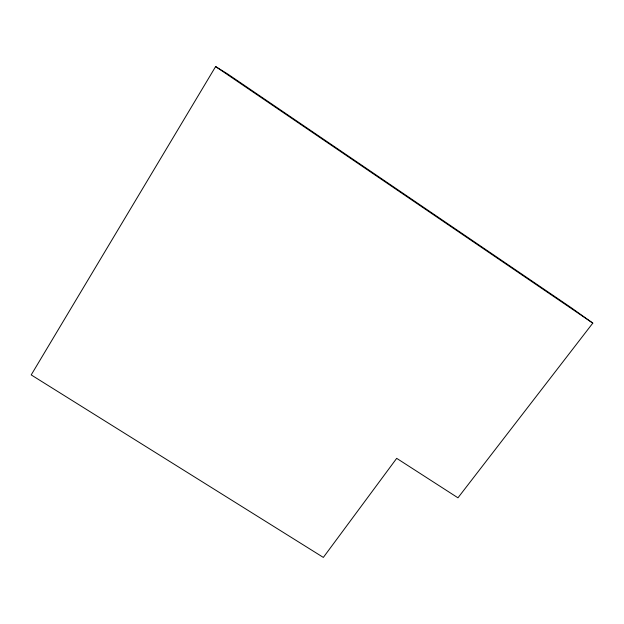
<?xml version="1.0" encoding="UTF-8"?>
<svg xmlns="http://www.w3.org/2000/svg" width="624" height="624" viewBox="0 0 624 624"><rect width="100%" height="100%" fill="white"/><g stroke="black" fill="none" stroke-linecap="round" stroke-linejoin="round"><path stroke-width="0.94" d="M215.623 66.581L31.2 374.907L323.341 557.419L396.692 458.344L457.961 497.812L592.8 323.123L571.303 307.757L227.417 73.819L215.623 66.581L592.8 323.123"/></g></svg>
